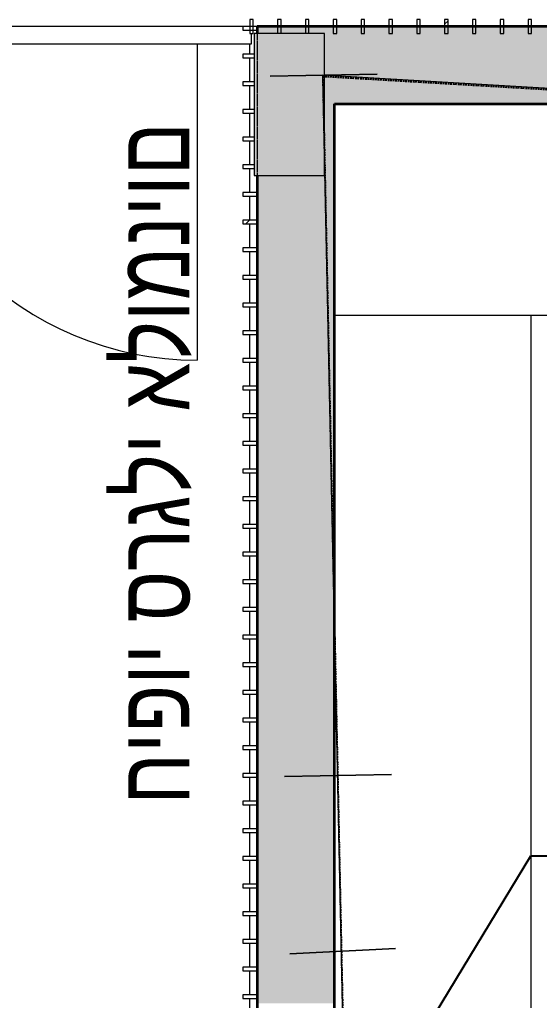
# Model space of a CAD drawing. Header units: centimetres. Extents: x 14435 to 32127, y -4289 to 2500.
# Drawn here: x 25837.7 to 25985.7, y -371.2 to -91.8 of the extents above; entities that cross this region are included whole.
import ezdxf
from ezdxf import colors
from ezdxf.entities.mleader import LeaderData, LeaderLine
from ezdxf.enums import TextEntityAlignment as Align
from ezdxf.math import Vec2, Vec3

# ---------------------------------------------------------------- set-up
doc = ezdxf.new("R2010")
doc.units = ezdxf.units.CM
doc.linetypes.add('Dash Tiny', pattern=[0.12, 0.06, -0.06])
doc.linetypes.add('Hidden', pattern=[0.714375, 0.47625, -0.238125])
for name, color, linetype, lineweight in [('A-DETL', 7, 'Continuous', 5), ('A-FLOR', 7, 'Continuous', 13), ('A-FLOR-HRAL', 7, 'Continuous', 5), ('A-GLAZ-CWMG', 7, 'Continuous', 5), ('A-WALL-PATT', 7, 'Continuous', 35), ('G-ANNO-TEXT', 7, 'Continuous', 5), ('I-WALL', 7, 'Continuous', 13)]:
    doc.layers.add(name, color=color, linetype=linetype, lineweight=lineweight)
doc.layers.add('BLACK', color=250, linetype='Continuous')
doc.layers.add('num of plumbing', color=250, linetype='Continuous')
for name, color, linetype, lineweight, true_color in [('PDF_0-BOUNDARY-BUILDING', 240, 'Continuous', 5, 0xff003f), ('PDF_C1660_0_1', 3, 'Continuous', 5, 0x00ff00), ('מפת מדידה_dwg', 8, 'Continuous', 5, 0x767676)]:
    doc.layers.add(name, color=color, linetype=linetype, lineweight=lineweight, true_color=true_color)
doc.styles.add('Arial_10', font='arial.ttf', dxfattribs={"width": 0.8, "height": 20})

# ---------------------------------------------------------------- blocks, each defined once
blk = doc.blocks.new('Rectangular Mullion - פרופיל מרובע 4_1-1033995-קרקע פיתוח')
at = {"layer": 'A-GLAZ-CWMG', "lineweight": 13}
for p, q in [((-1, 2), (0, 2)), ((-1, -2), (-1, 2)), ((0, 2), (0, -2)), ((0, -2), (-1, -2))]:
    blk.add_line(p, q, dxfattribs=at)
blk = doc.blocks.new('Rectangular Mullion - פרופיל מרובע 4_1-V59-קרקע פיתוח')
at = {"layer": 'A-GLAZ-CWMG', "lineweight": 13}
for p, q in [((-0.5, 2), (0.5, 2)), ((-0.5, -2), (-0.5, 2)), ((0.5, 2), (0.5, -2)), ((0.5, -2), (-0.5, -2))]:
    blk.add_line(p, q, dxfattribs=at)
blk = doc.blocks.new('Rectangular Mullion - פרופיל מרובע 4_1-V60-קרקע פיתוח')
at = {"layer": 'A-GLAZ-CWMG', "lineweight": 13}
for p, q in [((-0.5, 2), (0.5, 2)), ((-0.5, -2), (-0.5, 2)), ((0.5, 2), (0.5, -2)), ((0.5, -2), (-0.5, -2))]:
    blk.add_line(p, q, dxfattribs=at)
blk = doc.blocks.new('Rectangular Mullion - פרופיל מרובע 4_1-V61-קרקע פיתוח')
at = {"layer": 'A-GLAZ-CWMG', "true_color": 0x008000}
h = blk.add_hatch(dxfattribs=at)
h.set_pattern_fill('FP_24', color=96, style=0, pattern_type=2)
h.set_pattern_definition([(45, (1890.543, 581.602), (-25.1447, 25.1447), []), (45, (1928.643, 581.602), (-25.1447, 25.1447), [])])
h.paths.add_polyline_path([(-0.5, -2), (-0.5, 2), (0.5, 2), (0.5, -2)], flags=0)
at = {"layer": 'A-GLAZ-CWMG', "lineweight": 13}
for p, q in [((-0.5, 2), (0.5, 2)), ((-0.5, -2), (-0.5, 2)), ((0.5, 2), (0.5, -2)), ((0.5, -2), (-0.5, -2))]:
    blk.add_line(p, q, dxfattribs=at)
blk = doc.blocks.new('Rectangular Mullion - פרופיל מרובע 4_1-V62-קרקע פיתוח')
at = {"layer": 'A-GLAZ-CWMG', "lineweight": 13}
for p, q in [((-0.5, 2), (0.5, 2)), ((-0.5, -2), (-0.5, 2)), ((0.5, 2), (0.5, -2)), ((0.5, -2), (-0.5, -2))]:
    blk.add_line(p, q, dxfattribs=at)
blk = doc.blocks.new('Rectangular Mullion - פרופיל מרובע 4_1-V63-קרקע פיתוח')
at = {"layer": 'A-GLAZ-CWMG', "lineweight": 13}
for p, q in [((-0.5, 2), (0.5, 2)), ((-0.5, -2), (-0.5, 2)), ((0.5, 2), (0.5, -2)), ((0.5, -2), (-0.5, -2))]:
    blk.add_line(p, q, dxfattribs=at)
blk = doc.blocks.new('Rectangular Mullion - פרופיל מרובע 4_1-V64-קרקע פיתוח')
at = {"layer": 'A-GLAZ-CWMG', "lineweight": 13}
for p, q in [((-0.5, 2), (0.5, 2)), ((-0.5, -2), (-0.5, 2)), ((0.5, 2), (0.5, -2)), ((0.5, -2), (-0.5, -2))]:
    blk.add_line(p, q, dxfattribs=at)
blk = doc.blocks.new('Rectangular Mullion - פרופיל מרובע 4_1-V65-קרקע פיתוח')
at = {"layer": 'A-GLAZ-CWMG', "lineweight": 13}
for p, q in [((-0.5, 2), (0.5, 2)), ((-0.5, -2), (-0.5, 2)), ((0.5, 2), (0.5, -2)), ((0.5, -2), (-0.5, -2))]:
    blk.add_line(p, q, dxfattribs=at)
blk = doc.blocks.new('Rectangular Mullion - פרופיל מרובע 4_1-V66-קרקע פיתוח')
at = {"layer": 'A-GLAZ-CWMG', "true_color": 0x008000}
h = blk.add_hatch(dxfattribs=at)
h.set_pattern_fill('FP_25', color=96, style=0, pattern_type=2)
h.set_pattern_definition([(45, (1851.14, 581.602), (-25.1447, 25.1447), []), (45, (1889.24, 581.602), (-25.1447, 25.1447), [])])
h.paths.add_polyline_path([(-0.5, -2), (-0.5, 2), (0.5, 2), (0.5, -2)], flags=0)
at = {"layer": 'A-GLAZ-CWMG', "lineweight": 13}
for p, q in [((-0.5, 2), (0.5, 2)), ((-0.5, -2), (-0.5, 2)), ((0.5, 2), (0.5, -2)), ((0.5, -2), (-0.5, -2))]:
    blk.add_line(p, q, dxfattribs=at)
blk = doc.blocks.new('Rectangular Mullion - פרופיל מרובע 4_1-V67-קרקע פיתוח')
at = {"layer": 'A-GLAZ-CWMG', "lineweight": 13}
for p, q in [((-0.5, 2), (0.5, 2)), ((-0.5, -2), (-0.5, 2)), ((0.5, 2), (0.5, -2)), ((0.5, -2), (-0.5, -2))]:
    blk.add_line(p, q, dxfattribs=at)
blk = doc.blocks.new('Rectangular Mullion - פרופיל מרובע 4_1-V68-קרקע פיתוח')
at = {"layer": 'A-GLAZ-CWMG', "lineweight": 13}
for p, q in [((-0.5, 2), (0.5, 2)), ((-0.5, -2), (-0.5, 2)), ((0.5, 2), (0.5, -2)), ((0.5, -2), (-0.5, -2))]:
    blk.add_line(p, q, dxfattribs=at)
blk = doc.blocks.new('Rectangular Mullion - פרופיל מרובע 4_1-V69-קרקע פיתוח')
at = {"layer": 'A-GLAZ-CWMG', "lineweight": 13}
for p, q in [((-0.5, 2), (0.5, 2)), ((-0.5, -2), (-0.5, 2)), ((0.5, 2), (0.5, -2)), ((0.5, -2), (-0.5, -2))]:
    blk.add_line(p, q, dxfattribs=at)
blk = doc.blocks.new('Rectangular Mullion - פרופיל מרובע 4_1-V70-קרקע פיתוח')
at = {"layer": 'A-GLAZ-CWMG', "lineweight": 13}
for p, q in [((-0.5, 2), (0.5, 2)), ((-0.5, -2), (-0.5, 2)), ((0.5, 2), (0.5, -2)), ((0.5, -2), (-0.5, -2))]:
    blk.add_line(p, q, dxfattribs=at)
blk = doc.blocks.new('Rectangular Mullion - פרופיל מרובע 4_1-V71-קרקע פיתוח')
at = {"layer": 'A-GLAZ-CWMG', "lineweight": 13}
for p, q in [((-0.5, 2), (0.5, 2)), ((-0.5, -2), (-0.5, 2)), ((0.5, 2), (0.5, -2)), ((0.5, -2), (-0.5, -2))]:
    blk.add_line(p, q, dxfattribs=at)
blk = doc.blocks.new('Rectangular Mullion - פרופיל מרובע 4_1-V72-קרקע פיתוח')
at = {"layer": 'A-GLAZ-CWMG', "lineweight": 13}
for p, q in [((-0.5, 2), (0.5, 2)), ((-0.5, -2), (-0.5, 2)), ((0.5, 2), (0.5, -2)), ((0.5, -2), (-0.5, -2))]:
    blk.add_line(p, q, dxfattribs=at)
blk = doc.blocks.new('Rectangular Mullion - פרופיל מרובע 4_1-V73-קרקע פיתוח')
at = {"layer": 'A-GLAZ-CWMG', "lineweight": 13}
for p, q in [((-0.5, 2), (0.5, 2)), ((-0.5, -2), (-0.5, 2)), ((0.5, 2), (0.5, -2)), ((0.5, -2), (-0.5, -2))]:
    blk.add_line(p, q, dxfattribs=at)
blk = doc.blocks.new('Rectangular Mullion - פרופיל מרובע 4_1-V74-קרקע פיתוח')
at = {"layer": 'A-GLAZ-CWMG', "true_color": 0x008000}
h = blk.add_hatch(dxfattribs=at)
h.set_pattern_fill('FP_26', color=96, style=0, pattern_type=2)
h.set_pattern_definition([(45, (1788.092, 581.602), (-25.1447, 25.1447), []), (45, (1826.192, 581.602), (-25.1447, 25.1447), [])])
h.paths.add_polyline_path([(-0.5, -2), (-0.5, 2), (0.5, 2), (0.5, -2)], flags=0)
at = {"layer": 'A-GLAZ-CWMG', "lineweight": 13}
for p, q in [((-0.5, 2), (0.5, 2)), ((-0.5, -2), (-0.5, 2)), ((0.5, 2), (0.5, -2)), ((0.5, -2), (-0.5, -2))]:
    blk.add_line(p, q, dxfattribs=at)
blk = doc.blocks.new('Rectangular Mullion - פרופיל מרובע 4_1-V75-קרקע פיתוח')
at = {"layer": 'A-GLAZ-CWMG', "lineweight": 13}
for p, q in [((-0.5, 2), (0.5, 2)), ((-0.5, -2), (-0.5, 2)), ((0.5, 2), (0.5, -2)), ((0.5, -2), (-0.5, -2))]:
    blk.add_line(p, q, dxfattribs=at)
blk = doc.blocks.new('Rectangular Mullion - פרופיל מרובע 4_1-V76-קרקע פיתוח')
at = {"layer": 'A-GLAZ-CWMG', "lineweight": 13}
for p, q in [((-0.5, 2), (0.5, 2)), ((-0.5, -2), (-0.5, 2)), ((0.5, 2), (0.5, -2)), ((0.5, -2), (-0.5, -2))]:
    blk.add_line(p, q, dxfattribs=at)
blk = doc.blocks.new('Rectangular Mullion - פרופיל מרובע 4_1-V77-קרקע פיתוח')
at = {"layer": 'A-GLAZ-CWMG', "lineweight": 13}
for p, q in [((-0.5, 2), (0.5, 2)), ((-0.5, -2), (-0.5, 2)), ((0.5, 2), (0.5, -2)), ((0.5, -2), (-0.5, -2))]:
    blk.add_line(p, q, dxfattribs=at)
blk = doc.blocks.new('Rectangular Mullion - פרופיל מרובע 4_1-V78-קרקע פיתוח')
at = {"layer": 'A-GLAZ-CWMG', "lineweight": 13}
for p, q in [((-0.5, 2), (0.5, 2)), ((-0.5, -2), (-0.5, 2)), ((0.5, 2), (0.5, -2)), ((0.5, -2), (-0.5, -2))]:
    blk.add_line(p, q, dxfattribs=at)
blk = doc.blocks.new('Rectangular Mullion - פרופיל מרובע 4_1-V79-קרקע פיתוח')
at = {"layer": 'A-GLAZ-CWMG', "true_color": 0x008000}
h = blk.add_hatch(dxfattribs=at)
h.set_pattern_fill('FP_27', color=96, style=0, pattern_type=2)
h.set_pattern_definition([(45, (1748.688, 581.602), (-25.1447, 25.1447), []), (45, (1786.788, 581.602), (-25.1447, 25.1447), [])])
h.paths.add_polyline_path([(-0.5, -2), (-0.5, 2), (0.5, 2), (0.5, -2)], flags=0)
at = {"layer": 'A-GLAZ-CWMG', "lineweight": 13}
for p, q in [((-0.5, 2), (0.5, 2)), ((-0.5, -2), (-0.5, 2)), ((0.5, 2), (0.5, -2)), ((0.5, -2), (-0.5, -2))]:
    blk.add_line(p, q, dxfattribs=at)
blk = doc.blocks.new('Rectangular Mullion - פרופיל מרובע 4_1-V80-קרקע פיתוח')
at = {"layer": 'A-GLAZ-CWMG', "lineweight": 13}
for p, q in [((-0.5, 2), (0.5, 2)), ((-0.5, -2), (-0.5, 2)), ((0.5, 2), (0.5, -2)), ((0.5, -2), (-0.5, -2))]:
    blk.add_line(p, q, dxfattribs=at)
blk = doc.blocks.new('Rectangular Mullion - פרופיל מרובע 4_1-V81-קרקע פיתוח')
at = {"layer": 'A-GLAZ-CWMG', "lineweight": 13}
for p, q in [((-0.5, 2), (0.5, 2)), ((-0.5, -2), (-0.5, 2)), ((0.5, 2), (0.5, -2)), ((0.5, -2), (-0.5, -2))]:
    blk.add_line(p, q, dxfattribs=at)
blk = doc.blocks.new('Rectangular Mullion - פרופיל מרובע 4_1-V82-קרקע פיתוח')
at = {"layer": 'A-GLAZ-CWMG', "lineweight": 13}
for p, q in [((-0.5, 2), (0.5, 2)), ((-0.5, -2), (-0.5, 2)), ((0.5, 2), (0.5, -2)), ((0.5, -2), (-0.5, -2))]:
    blk.add_line(p, q, dxfattribs=at)
blk = doc.blocks.new('Rectangular Mullion - פרופיל מרובע 4_1-V83-קרקע פיתוח')
at = {"layer": 'A-GLAZ-CWMG', "lineweight": 13}
for p, q in [((-0.5, 2), (0.5, 2)), ((-0.5, -2), (-0.5, 2)), ((0.5, 2), (0.5, -2)), ((0.5, -2), (-0.5, -2))]:
    blk.add_line(p, q, dxfattribs=at)
blk = doc.blocks.new('Rectangular Mullion - פרופיל מרובע 4_1-V84-קרקע פיתוח')
at = {"layer": 'A-GLAZ-CWMG', "lineweight": 13}
for p, q in [((-0.5, 2), (0.5, 2)), ((-0.5, -2), (-0.5, 2)), ((0.5, 2), (0.5, -2)), ((0.5, -2), (-0.5, -2))]:
    blk.add_line(p, q, dxfattribs=at)
blk = doc.blocks.new('Rectangular Mullion - פרופיל מרובע 4_1-V85-קרקע פיתוח')
at = {"layer": 'A-GLAZ-CWMG', "true_color": 0x008000}
h = blk.add_hatch(dxfattribs=at)
h.set_pattern_fill('FP_28', color=96, style=0, pattern_type=2)
h.set_pattern_definition([(45, (1701.403, 581.602), (-25.1447, 25.1447), []), (45, (1739.503, 581.602), (-25.1447, 25.1447), [])])
h.paths.add_polyline_path([(-0.5, -2), (-0.5, 2), (0.5, 2), (0.5, -2)], flags=0)
at = {"layer": 'A-GLAZ-CWMG', "lineweight": 13}
for p, q in [((-0.5, 2), (0.5, 2)), ((-0.5, -2), (-0.5, 2)), ((0.5, 2), (0.5, -2)), ((0.5, -2), (-0.5, -2))]:
    blk.add_line(p, q, dxfattribs=at)
blk = doc.blocks.new('Rectangular Mullion - פרופיל מרובע 4_1-V86-קרקע פיתוח')
at = {"layer": 'A-GLAZ-CWMG', "lineweight": 13}
for p, q in [((-0.5, 2), (0.5, 2)), ((-0.5, -2), (-0.5, 2)), ((0.5, 2), (0.5, -2)), ((0.5, -2), (-0.5, -2))]:
    blk.add_line(p, q, dxfattribs=at)
blk = doc.blocks.new('Rectangular Mullion - פרופיל מרובע 4_1-V87-קרקע פיתוח')
at = {"layer": 'A-GLAZ-CWMG', "true_color": 0x008000}
h = blk.add_hatch(dxfattribs=at)
h.set_pattern_fill('FP_29', color=96, style=0, pattern_type=2)
h.set_pattern_definition([(45, (1685.64, 581.602), (-25.1447, 25.1447), []), (45, (1723.74, 581.602), (-25.1447, 25.1447), [])])
h.paths.add_polyline_path([(-0.5, -2), (-0.5, 2), (0.5, 2), (0.5, -2)], flags=0)
at = {"layer": 'A-GLAZ-CWMG', "lineweight": 13}
for p, q in [((-0.5, 2), (0.5, 2)), ((-0.5, -2), (-0.5, 2)), ((0.5, 2), (0.5, -2)), ((0.5, -2), (-0.5, -2))]:
    blk.add_line(p, q, dxfattribs=at)
blk = doc.blocks.new('Rectangular Mullion - פרופיל מרובע 4_1-V88-קרקע פיתוח')
at = {"layer": 'A-GLAZ-CWMG', "lineweight": 13}
for p, q in [((-0.5, 2), (0.5, 2)), ((-0.5, -2), (-0.5, 2)), ((0.5, 2), (0.5, -2)), ((0.5, -2), (-0.5, -2))]:
    blk.add_line(p, q, dxfattribs=at)
blk = doc.blocks.new('Rectangular Mullion - פרופיל מרובע 4_1-V89-קרקע פיתוח')
at = {"layer": 'A-GLAZ-CWMG', "lineweight": 13}
for p, q in [((-0.5, -2), (-0.5, 1.3)), ((0.5, 1.3), (0.5, -2)), ((0.5, -2), (-0.5, -2))]:
    blk.add_line(p, q, dxfattribs=at)
blk = doc.blocks.new('Rectangular Mullion - פרופיל מרובע 4_1-V90-קרקע פיתוח')
at = {"layer": 'A-GLAZ-CWMG', "lineweight": 13}
for p, q in [((-0.5, -2), (-0.5, 1.3)), ((0.5, 1.3), (0.5, -2)), ((0.5, -2), (-0.5, -2))]:
    blk.add_line(p, q, dxfattribs=at)
blk = doc.blocks.new('Rectangular Mullion - פרופיל מרובע 4_1-V91-קרקע פיתוח')
at = {"layer": 'A-GLAZ-CWMG', "lineweight": 13}
for p, q in [((-0.5, -2), (-0.5, 1.3)), ((0.5, 1.3), (0.5, -2)), ((0.5, -2), (-0.5, -2))]:
    blk.add_line(p, q, dxfattribs=at)
blk = doc.blocks.new('Rectangular Mullion - פרופיל מרובע 4_1-V92-קרקע פיתוח')
at = {"layer": 'A-GLAZ-CWMG', "lineweight": 13}
for p, q in [((-0.5, -2), (-0.5, 1.3)), ((0.5, 1.3), (0.5, -2)), ((0.5, -2), (-0.5, -2))]:
    blk.add_line(p, q, dxfattribs=at)
blk = doc.blocks.new('Rectangular Mullion - פרופיל מרובע 4_1-V93-קרקע פיתוח')
at = {"layer": 'A-GLAZ-CWMG', "true_color": 0x008000}
h = blk.add_hatch(dxfattribs=at)
h.set_pattern_fill('FP_30', color=96, style=0, pattern_type=2)
h.set_pattern_definition([(45, (1638.356, 581.602), (-25.1447, 25.1447), []), (45, (1676.456, 581.602), (-25.1447, 25.1447), [])])
h.paths.add_polyline_path([(-0.5, -1.8), (-0.5, 1.3), (0.5, 1.3), (0.5, -2), (-0.5, -2)], flags=0)
at = {"layer": 'A-GLAZ-CWMG', "lineweight": 13}
for p, q in [((-0.5, -2), (-0.5, 1.3)), ((0.5, 1.3), (0.5, -2)), ((0.5, -2), (-0.5, -2))]:
    blk.add_line(p, q, dxfattribs=at)
blk = doc.blocks.new('Rectangular Mullion - פרופיל מרובע 4_1-963539-קרקע פיתוח')
at = {"layer": 'A-GLAZ-CWMG', "lineweight": 13}
for p, q in [((0, 2), (-1, 2)), ((-1, 2), (-1, -2)), ((0, -2), (0, 2)), ((-1, -2), (0, -2))]:
    blk.add_line(p, q, dxfattribs=at)
blk = doc.blocks.new('Rectangular Mullion - פרופיל מרובע 4_1-963509-קרקע פיתוח')
at = {"layer": 'A-GLAZ-CWMG', "true_color": 0x008000}
h = blk.add_hatch(dxfattribs=at)
h.set_pattern_fill('FP_31', color=96, style=0, pattern_type=2)
h.set_pattern_definition([(315, (573.178, -1629.976), (25.1447, 25.1447), []), (315, (573.178, -1668.076), (25.1447, 25.1447), [])])
h.paths.add_polyline_path([(0.5, 0), (0.5, -2), (-0.5, -2), (-0.5, 0)], flags=0)
at = {"layer": 'A-GLAZ-CWMG', "lineweight": 13}
for p, q in [((-0.5, -2), (-0.5, 2)), ((0.5, 2), (0.5, -2)), ((0.5, -2), (-0.5, -2))]:
    blk.add_line(p, q, dxfattribs=at)
blk = doc.blocks.new('Rectangular Mullion - פרופיל מרובע 4_1-V94-קרקע פיתוח')
at = {"layer": 'A-GLAZ-CWMG', "lineweight": 13}
for p, q in [((-0.5, -2), (-0.5, 2)), ((0.5, 2), (0.5, -2)), ((0.5, -2), (-0.5, -2))]:
    blk.add_line(p, q, dxfattribs=at)
blk = doc.blocks.new('Rectangular Mullion - פרופיל מרובע 4_1-V95-קרקע פיתוח')
at = {"layer": 'A-GLAZ-CWMG', "lineweight": 13}
for p, q in [((-0.5, 2), (0.5, 2)), ((-0.5, -2), (-0.5, 2)), ((0.5, 2), (0.5, -2)), ((0.5, -2), (-0.5, -2))]:
    blk.add_line(p, q, dxfattribs=at)
blk = doc.blocks.new('Rectangular Mullion - פרופיל מרובע 4_1-V96-קרקע פיתוח')
at = {"layer": 'A-GLAZ-CWMG', "lineweight": 13}
for p, q in [((-0.5, 2), (0.5, 2)), ((-0.5, -2), (-0.5, 2)), ((0.5, 2), (0.5, -2)), ((0.5, -2), (-0.5, -2))]:
    blk.add_line(p, q, dxfattribs=at)
blk = doc.blocks.new('Rectangular Mullion - פרופיל מרובע 4_1-V97-קרקע פיתוח')
at = {"layer": 'A-GLAZ-CWMG', "lineweight": 13}
for p, q in [((-0.5, 2), (0.5, 2)), ((-0.5, -2), (-0.5, 2)), ((0.5, 2), (0.5, -2)), ((0.5, -2), (-0.5, -2))]:
    blk.add_line(p, q, dxfattribs=at)
blk = doc.blocks.new('Rectangular Mullion - פרופיל מרובע 4_1-V98-קרקע פיתוח')
at = {"layer": 'A-GLAZ-CWMG', "lineweight": 13}
for p, q in [((-0.5, 2), (0.5, 2)), ((-0.5, -2), (-0.5, 2)), ((0.5, 2), (0.5, -2)), ((0.5, -2), (-0.5, -2))]:
    blk.add_line(p, q, dxfattribs=at)
blk = doc.blocks.new('Rectangular Mullion - פרופיל מרובע 4_1-V99-קרקע פיתוח')
at = {"layer": 'A-GLAZ-CWMG', "true_color": 0x008000}
h = blk.add_hatch(dxfattribs=at)
h.set_pattern_fill('FP_32', color=96, style=0, pattern_type=2)
h.set_pattern_definition([(315, (525.63, -1629.976), (25.1447, 25.1447), []), (315, (525.63, -1668.076), (25.1447, 25.1447), [])])
h.paths.add_polyline_path([(0.5, 0), (0.5, -2), (-0.5, -2), (-0.5, 0)], flags=0)
at = {"layer": 'A-GLAZ-CWMG', "lineweight": 13}
for p, q in [((-0.5, 2), (0.5, 2)), ((-0.5, -2), (-0.5, 2)), ((0.5, 2), (0.5, -2)), ((0.5, -2), (-0.5, -2))]:
    blk.add_line(p, q, dxfattribs=at)
blk = doc.blocks.new('Rectangular Mullion - פרופיל מרובע 4_1-V100-קרקע פיתוח')
at = {"layer": 'A-GLAZ-CWMG', "lineweight": 13}
for p, q in [((-0.5, 2), (0.5, 2)), ((-0.5, -2), (-0.5, 2)), ((0.5, 2), (0.5, -2)), ((0.5, -2), (-0.5, -2))]:
    blk.add_line(p, q, dxfattribs=at)
blk = doc.blocks.new('Rectangular Mullion - פרופיל מרובע 4_1-V101-קרקע פיתוח')
at = {"layer": 'A-GLAZ-CWMG', "true_color": 0x008000}
h = blk.add_hatch(dxfattribs=at)
h.set_pattern_fill('FP_33', color=96, style=0, pattern_type=2)
h.set_pattern_definition([(315, (509.78, -1629.976), (25.1447, 25.1447), []), (315, (509.78, -1668.076), (25.1447, 25.1447), [])])
h.paths.add_polyline_path([(0.5, 0), (0.5, -2), (-0.5, -2), (-0.5, 0)], flags=0)
at = {"layer": 'A-GLAZ-CWMG', "lineweight": 13}
for p, q in [((-0.5, 2), (0.5, 2)), ((-0.5, -2), (-0.5, 2)), ((0.5, 2), (0.5, -2)), ((0.5, -2), (-0.5, -2))]:
    blk.add_line(p, q, dxfattribs=at)
blk = doc.blocks.new('Rectangular Mullion - פרופיל מרובע 4_1-V102-קרקע פיתוח')
at = {"layer": 'A-GLAZ-CWMG', "lineweight": 13}
for p, q in [((-0.5, 2), (0.5, 2)), ((-0.5, -2), (-0.5, 2)), ((0.5, 2), (0.5, -2)), ((0.5, -2), (-0.5, -2))]:
    blk.add_line(p, q, dxfattribs=at)
blk = doc.blocks.new('Top Rail Type - Top Rail_Internal_-1047446-קרקע פיתוח')
at = {"layer": 'A-FLOR-HRAL'}
for p, q in [((-583.6, -1629.98), (-851.16, -1629.98)), ((-581.16, -1631.98), (-581.16, -1634.98)), ((-581.16, -1634.98), (-851.05, -1634.98))]:
    blk.add_line(p, q, dxfattribs=at)
blk = doc.blocks.new('מפת מדידה_dwg-896485-קרקע פיתוח')
at = {"layer": 'PDF_0-BOUNDARY-BUILDING', "color": 231, "true_color": 0xffaabf, "flags": 128}
for points in [[(31120.59, 25304.28), (31149.16, 25293.7)], [(31080.38, 25106.41), (31051.81, 25116.99)], [(31063.45, 25059.85), (31034.88, 25069.37)]]:
    blk.add_lwpolyline(points, close=True, dxfattribs=at)
at = {"layer": 'PDF_C1660_0_1', "color": 9, "lineweight": 13, "true_color": 0xe1aab7, "flags": 128}
blk.add_lwpolyline([(31975.06, 24912.77), (32581.2, 24734.11), (32150.39, 23274.85), (31652.01, 23486.75), (31211.2, 23679.28), (30771.44, 23876.01), (30636.11, 23938.15), (31134.72, 25299.11), (31975.07, 24912.79)], dxfattribs=at)
blk = doc.blocks.new('pituah')
at = {"layer": 'A-WALL-PATT', "lineweight": 13, "true_color": 0xc7c8ca}
blk.add_hatch(color=9, dxfattribs=at).paths.add_polyline_path([(58637.96, -11456.98), (58649.61, -11456.98), (58649.61, -11178.78), (58627.61, -11178.78), (58627.61, -11180.78), (58646.76, -11180.78), (58646.76, -11221.15), (58627.61, -11221.15), (58627.61, -11456.98)], flags=0)
h = blk.add_hatch(color=9, dxfattribs=at)
h.paths.add_polyline_path([(58882.14, -11200.78), (58887.14, -11200.78), (58887.14, -11178.78), (58649.61, -11178.78), (58649.61, -11200.78), (58860.13, -11200.78)], flags=0)
h.paths.add_polyline_path([(58737.14, -11198.78), (58735.63, -11198.52), (58734.64, -11198.11), (58733.46, -11197.13), (58732.81, -11196.28), (58732.28, -11194.84), (58732.18, -11193.47), (58732.31, -11192.48), (58733.03, -11190.99), (58733.67, -11190.19), (58735.01, -11189.29), (58736.04, -11188.92), (58737.14, -11188.78), (58738.64, -11189.04), (58739.74, -11189.53), (58740.82, -11190.43), (58741.62, -11191.65), (58741.99, -11192.68), (58742.14, -11193.78), (58741.97, -11195.07), (58741.24, -11196.57), (58740.48, -11197.46), (58739.26, -11198.26), (58738.24, -11198.63), (58737.74, -11198.7)], flags=0)
h.paths.add_polyline_path([(58737.14, -11198.03), (58738.64, -11197.72), (58739.45, -11197.31), (58740.14, -11196.78), (58740.82, -11195.9), (58741.24, -11194.88), (58741.39, -11193.78), (58741.16, -11192.48), (58740.82, -11191.65), (58740.14, -11190.77), (58738.98, -11189.98), (58738.2, -11189.67), (58737.86, -11189.67), (58738.43, -11189.99), (58738.64, -11190.15), (58738.98, -11190.59), (58739.19, -11191.1), (58739.26, -11191.65), (58739.19, -11192.2), (58738.98, -11192.72), (58738.64, -11193.16), (58738.2, -11193.49), (58737.69, -11193.71), (58736.59, -11193.85), (58736.07, -11194.06), (58735.63, -11194.4), (58735.28, -11194.88), (58735.08, -11195.35), (58735.01, -11195.9), (58735.22, -11196.78), (58735.3, -11196.97), (58735.84, -11197.57), (58736.41, -11197.88), (58736.59, -11197.96)], flags=0)
at = {"layer": 'A-WALL-PATT', "lineweight": 13, "true_color": 0x636466}
h = blk.add_hatch(color=251, dxfattribs=at)
h.paths.add_polyline_path([(59352.72, -12628.27), (59367.64, -12628.27), (59367.64, -12545.55), (59346.76, -12545.55), (59346.76, -12628.27), (59351.78, -12628.27)], flags=0)
h.paths.add_polyline_path([(58657.74, -12627.62), (58668.74, -12627.62), (58668.74, -12580.05), (58646.74, -12580.05), (58646.74, -12627.62)], flags=0)
h.paths.add_polyline_path([(59913.83, -12487.06), (59924.36, -12487.06), (59924.36, -12465.77), (59884.36, -12465.77), (59884.36, -12487.06), (59912.08, -12487.06)], flags=0)
h.paths.add_polyline_path([(60225.49, -12336.77), (60255.33, -12336.77), (60255.33, -12296.77), (60225.49, -12296.77), (60225.49, -12314.77)], flags=0)
h.paths.add_polyline_path([(59902.83, -12336.77), (59942.83, -12336.77), (59942.83, -12314.77), (59902.83, -12314.77), (59902.83, -12324.77)], flags=0)
h.paths.add_polyline_path([(58711.76, -12112.7), (58714.27, -12112.7), (58714.27, -12090.7), (58646.74, -12090.7), (58646.74, -12112.7), (58668.74, -12112.7)], flags=0)
h.paths.add_polyline_path([(58649.61, -11754.78), (58649.61, -11714.78), (58627.61, -11714.78), (58627.61, -11754.78)], flags=0)
h.paths.add_polyline_path([(60225.49, -11563.17), (60255.49, -11563.17), (60255.49, -11510.78), (60225.49, -11510.78), (60225.49, -11540.78)], flags=0)
h.paths.add_polyline_path([(59532.71, -11540.78), (59620.54, -11540.78), (59620.54, -11510.78), (59532.71, -11510.78), (59532.71, -11539.78)], flags=0)
h.paths.add_polyline_path([(59254.45, -11540.78), (59254.45, -11494.78), (59224.45, -11494.78), (59224.45, -11540.78), (59249.39, -11540.78)], flags=0)
h.paths.add_polyline_path([(58637.96, -11221.15), (58646.76, -11221.15), (58646.76, -11180.78), (58626.76, -11180.78), (58626.76, -11221.15), (58627.61, -11221.15)], flags=0)
at = {"layer": 'A-DETL', "linetype": 'Dash Tiny'}
for p, q in [((59254.45, -11178.78), (58627.61, -11178.78)), ((58627.61, -11178.78), (58627.61, -11754.78))]:
    blk.add_line(p, q, dxfattribs=at)
at = {"layer": 'A-DETL'}
for p, q in [((58646.76, -11180.78), (58626.76, -11180.78)), ((58626.76, -11180.78), (58626.76, -11221.15)), ((58646.76, -11221.15), (58646.76, -11180.78)), ((58626.76, -11221.15), (58646.76, -11221.15)), ((58649.61, -11456.98), (58649.61, -11260.98)), ((58649.61, -11260.98), (58886.14, -11260.98)), ((58705.52, -11260.98), (58705.52, -11520.98))]:
    blk.add_line(p, q, dxfattribs=at)
at = {"layer": 'A-DETL', "color": 9, "true_color": 0xc0c0c0}
for q in [(58520.46, -11183.78), (58610.46, -11273.78)]:
    blk.add_line((58610.46, -11183.78), q, dxfattribs=at)
at = {"layer": 'A-DETL', "color": 1, "linetype": 'Hidden', "lineweight": 25, "true_color": 0xff0000}
for p, q in [((58646.27, -11193), (58676.96, -12642.34)), ((59569.5, -11247.02), (58646.27, -11193))]:
    blk.add_line(p, q, dxfattribs=at)
at = {"layer": 'A-DETL', "color": 9, "true_color": 0xc0c0c0}
blk.add_arc((58610.46, -11183.78), 90, 180, 270, dxfattribs=at)
at = {"layer": 'A-FLOR'}
for p, q in [((58627.46, -11178.78), (58627.61, -11178.78)), ((58625.46, -11186.66), (58625.46, -11183.78)), ((58625.46, -11194.54), (58625.46, -11187.66)), ((58625.46, -11202.42), (58625.46, -11195.54)), ((58625.46, -11210.3), (58625.46, -11203.42)), ((58625.46, -11218.18), (58625.46, -11211.3)), ((58625.46, -11226.06), (58625.46, -11219.18)), ((58625.46, -11233.94), (58625.46, -11227.06)), ((58625.46, -11241.83), (58625.46, -11234.94)), ((58625.46, -11249.71), (58625.46, -11242.83)), ((58625.46, -11257.59), (58625.46, -11250.71)), ((58625.46, -11265.47), (58625.46, -11258.59)), ((58625.46, -11273.35), (58625.46, -11266.47)), ((58625.46, -11281.23), (58625.46, -11274.35)), ((58625.46, -11289.11), (58625.46, -11282.23)), ((58625.46, -11296.99), (58625.46, -11290.11)), ((58625.46, -11304.87), (58625.46, -11297.99)), ((58625.46, -11312.75), (58625.46, -11305.87)), ((58625.46, -11320.63), (58625.46, -11313.75)), ((58625.46, -11328.51), (58625.46, -11321.63)), ((58625.46, -11336.4), (58625.46, -11329.51)), ((58625.46, -11344.28), (58625.46, -11337.4)), ((58625.46, -11352.16), (58625.46, -11345.28)), ((58625.46, -11360.04), (58625.46, -11353.16)), ((58625.46, -11367.92), (58625.46, -11361.04)), ((58625.46, -11375.8), (58625.46, -11368.92)), ((58625.46, -11383.68), (58625.46, -11376.8)), ((58625.46, -11391.56), (58625.46, -11384.68)), ((58625.46, -11399.44), (58625.46, -11392.56)), ((58625.46, -11407.32), (58625.46, -11400.44)), ((58625.46, -11415.2), (58625.46, -11408.32)), ((58625.46, -11423.08), (58625.46, -11416.2)), ((58625.46, -11430.97), (58625.46, -11424.08)), ((58625.46, -11438.85), (58625.46, -11431.97)), ((58625.46, -11446.73), (58625.46, -11439.85)), ((58625.46, -11454.61), (58625.46, -11447.73)), ((58625.46, -11462.49), (58625.46, -11455.61))]:
    blk.add_line(p, q, dxfattribs=at)
at = {"layer": 'I-WALL', "lineweight": 35}
for p, q in [((58627.61, -11178.78), (58627.61, -11180.78)), ((58994.45, -11178.78), (58627.61, -11178.78)), ((58649.61, -11522.9), (58649.61, -11200.78)), ((58649.61, -11200.78), (58882.14, -11200.78)), ((58627.61, -11221.15), (58627.61, -11553.9))]:
    blk.add_line(p, q, dxfattribs=at)
at = {"layer": 'A-FLOR-HRAL'}
blk.add_blockref('Top Rail Type - Top Rail_Internal_-1047446-קרקע פיתוח', (59207.07, -9548.8), dxfattribs=at)
at = {"layer": 'A-GLAZ-CWMG', "rotation": 180}
blk.add_blockref('Rectangular Mullion - פרופיל מרובע 4_1-963539-קרקע פיתוח', (58625.46, -11178.78), dxfattribs=at)
at = {"layer": 'A-GLAZ-CWMG', "extrusion": (0, 0, -1)}
for name, p, rotation in [('Rectangular Mullion - פרופיל מרובע 4_1-963509-קרקע פיתוח', (-58633.89, -11178.78), 180), ('Rectangular Mullion - פרופיל מרובע 4_1-V94-קרקע פיתוח', (-58641.81, -11178.78), 180), ('Rectangular Mullion - פרופיל מרובע 4_1-V95-קרקע פיתוח', (-58649.74, -11178.78), 180), ('Rectangular Mullion - פרופיל מרובע 4_1-V96-קרקע פיתוח', (-58657.66, -11178.78), 180), ('Rectangular Mullion - פרופיל מרובע 4_1-V97-קרקע פיתוח', (-58665.59, -11178.78), 180), ('Rectangular Mullion - פרופיל מרובע 4_1-V98-קרקע פיתוח', (-58673.51, -11178.78), 180), ('Rectangular Mullion - פרופיל מרובע 4_1-V99-קרקע פיתוח', (-58681.44, -11178.78), 180), ('Rectangular Mullion - פרופיל מרובע 4_1-V100-קרקע פיתוח', (-58689.36, -11178.78), 180), ('Rectangular Mullion - פרופיל מרובע 4_1-V101-קרקע פיתוח', (-58697.29, -11178.78), 180), ('Rectangular Mullion - פרופיל מרובע 4_1-V102-קרקע פיתוח', (-58705.21, -11178.78), 180), ('Rectangular Mullion - פרופיל מרובע 4_1-1033995-קרקע פיתוח', (-58625.46, -11178.78), 90.00000000000007), ('Rectangular Mullion - פרופיל מרובע 4_1-V93-קרקע פיתוח', (-58625.46, -11187.16), 90.00000000000007), ('Rectangular Mullion - פרופיל מרובע 4_1-V92-קרקע פיתוח', (-58625.46, -11195.04), 90.00000000000007), ('Rectangular Mullion - פרופיל מרובע 4_1-V91-קרקע פיתוח', (-58625.46, -11202.92), 90.00000000000007), ('Rectangular Mullion - פרופיל מרובע 4_1-V90-קרקע פיתוח', (-58625.46, -11210.8), 90.00000000000007), ('Rectangular Mullion - פרופיל מרובע 4_1-V89-קרקע פיתוח', (-58625.46, -11218.68), 90.00000000000007), ('Rectangular Mullion - פרופיל מרובע 4_1-V88-קרקע פיתוח', (-58625.46, -11226.56), 90.00000000000007), ('Rectangular Mullion - פרופיל מרובע 4_1-V87-קרקע פיתוח', (-58625.46, -11234.44), 90.00000000000007), ('Rectangular Mullion - פרופיל מרובע 4_1-V86-קרקע פיתוח', (-58625.46, -11242.33), 90.00000000000007), ('Rectangular Mullion - פרופיל מרובע 4_1-V85-קרקע פיתוח', (-58625.46, -11250.21), 90.00000000000007), ('Rectangular Mullion - פרופיל מרובע 4_1-V84-קרקע פיתוח', (-58625.46, -11258.09), 90.00000000000007), ('Rectangular Mullion - פרופיל מרובע 4_1-V83-קרקע פיתוח', (-58625.46, -11265.97), 90.00000000000007), ('Rectangular Mullion - פרופיל מרובע 4_1-V82-קרקע פיתוח', (-58625.46, -11273.85), 90.00000000000007), ('Rectangular Mullion - פרופיל מרובע 4_1-V81-קרקע פיתוח', (-58625.46, -11281.73), 90.00000000000007), ('Rectangular Mullion - פרופיל מרובע 4_1-V80-קרקע פיתוח', (-58625.46, -11289.61), 90.00000000000007), ('Rectangular Mullion - פרופיל מרובע 4_1-V79-קרקע פיתוח', (-58625.46, -11297.49), 90.00000000000007), ('Rectangular Mullion - פרופיל מרובע 4_1-V78-קרקע פיתוח', (-58625.46, -11305.37), 90.00000000000007), ('Rectangular Mullion - פרופיל מרובע 4_1-V77-קרקע פיתוח', (-58625.46, -11313.25), 90.00000000000007), ('Rectangular Mullion - פרופיל מרובע 4_1-V76-קרקע פיתוח', (-58625.46, -11321.13), 90.00000000000007), ('Rectangular Mullion - פרופיל מרובע 4_1-V75-קרקע פיתוח', (-58625.46, -11329.01), 90.00000000000007), ('Rectangular Mullion - פרופיל מרובע 4_1-V74-קרקע פיתוח', (-58625.46, -11336.9), 90.00000000000007), ('Rectangular Mullion - פרופיל מרובע 4_1-V73-קרקע פיתוח', (-58625.46, -11344.78), 90.00000000000007), ('Rectangular Mullion - פרופיל מרובע 4_1-V72-קרקע פיתוח', (-58625.46, -11352.66), 90.00000000000007), ('Rectangular Mullion - פרופיל מרובע 4_1-V71-קרקע פיתוח', (-58625.46, -11360.54), 90.00000000000007), ('Rectangular Mullion - פרופיל מרובע 4_1-V70-קרקע פיתוח', (-58625.46, -11368.42), 90.00000000000007), ('Rectangular Mullion - פרופיל מרובע 4_1-V69-קרקע פיתוח', (-58625.46, -11376.3), 90.00000000000007), ('Rectangular Mullion - פרופיל מרובע 4_1-V68-קרקע פיתוח', (-58625.46, -11384.18), 90.00000000000007), ('Rectangular Mullion - פרופיל מרובע 4_1-V67-קרקע פיתוח', (-58625.46, -11392.06), 90.00000000000007), ('Rectangular Mullion - פרופיל מרובע 4_1-V66-קרקע פיתוח', (-58625.46, -11399.94), 90.00000000000007), ('Rectangular Mullion - פרופיל מרובע 4_1-V65-קרקע פיתוח', (-58625.46, -11407.82), 90.00000000000007), ('Rectangular Mullion - פרופיל מרובע 4_1-V64-קרקע פיתוח', (-58625.46, -11415.7), 90.00000000000007), ('Rectangular Mullion - פרופיל מרובע 4_1-V63-קרקע פיתוח', (-58625.46, -11423.58), 90.00000000000007), ('Rectangular Mullion - פרופיל מרובע 4_1-V62-קרקע פיתוח', (-58625.46, -11431.47), 90.00000000000007), ('Rectangular Mullion - פרופיל מרובע 4_1-V61-קרקע פיתוח', (-58625.46, -11439.35), 90.00000000000007), ('Rectangular Mullion - פרופיל מרובע 4_1-V60-קרקע פיתוח', (-58625.46, -11447.23), 90.00000000000007), ('Rectangular Mullion - פרופיל מרובע 4_1-V59-קרקע פיתוח', (-58625.46, -11455.11), 90.00000000000007)]:
    blk.add_blockref(name, p, dxfattribs=dict(at, rotation=rotation))
at = {"layer": 'מפת מדידה_dwg', "color": 31, "true_color": 0xffbfaa, "rotation": 21.33280097992486}
blk.add_blockref('מפת מדידה_dwg-896485-קרקע פיתוח', (38848.27, -46084.56), dxfattribs=at)
at = {"layer": 'G-ANNO-TEXT', "insert": (58588.29, -11400.38), "char_height": 20, "width": 217.4177, "attachment_point": 1, "rotation": 90, "style": 'Arial_10'}
blk.add_mtext('חיפוי סרגלי אלומניום', dxfattribs=at)
blk = doc.blocks.new('_TagCircle - Metric')
at = {"color": 0, "linetype": 'ByBlock', "lineweight": -2, "transparency": 16777216}
blk.add_circle((0, 0), 4, dxfattribs=at)
at = {"color": 0, "transparency": 16777216}
blk.add_attdef('TAGNUMBER', text='', height=3, dxfattribs=at).set_placement((0, -1.5), align=Align.CENTER)

msp = doc.modelspace()

# ---------------------------------------------------------------- block references
msp.add_blockref('pituah', (-32722.21, 11084.93))

# ---------------------------------------------------------------- next in the draw order: texts
at = {"layer": 'G-ANNO-TEXT', "insert": (25866.08, -136.06), "char_height": 20, "width": 4.4895, "attachment_point": 1, "rotation": 90, "style": 'Arial_10'}
msp.add_mtext('\\fArial|b0|i0|c177|p34|;\\W.8; ', dxfattribs=at)

# ---------------------------------------------------------------- next in the draw order: leaders
at = {"layer": 'BLACK', "color": 1, "lineweight": 18}
ml = msp.add_multileader_mtext('Standard', dxfattribs=at)
ml.set_content('')
ml.set_leader_properties()
ml.build(insert=Vec2(0, 0))
ml.multileader.update_dxf_attribs({"text_right_attachment_type": 6, "dogleg_length": 0.36, "arrow_head_size": 30})
ctx = ml.context
ctx.base_point, ctx.char_height, ctx.arrow_head_size, ctx.landing_gap_size, ctx.plane_origin = Vec3(25413.52, -296.04), 0.18, 30, 0.09, Vec3(25390.97, -214.06)
ctx.right_attachment = 6
notes = []
notes.append((ctx, [(0, (1, 1, 0), (25549.69, -296.04), (-1, 0), 136.17, [(0, [(25910.93, -463.11)], 0, [])])]))
ctx.mtext, ml.multileader.dxf.content_type = None, 0
at = {"layer": 'num of plumbing', "lineweight": 13}
ml = msp.add_multileader_block('Standard', dxfattribs=at)
ml.set_content('_TagCircle - Metric', color=256, scale=5)
ml.set_attribute('TAGNUMBER', '3', width=0)
ml.set_leader_properties()
ml.build(insert=Vec2(0, 0))
ml.multileader.update_dxf_attribs({"text_right_attachment_type": 6, "dogleg_length": 0.36, "arrow_head_size": 15, "scale": 5})
ctx = ml.context
ctx.base_point, ctx.scale, ctx.char_height, ctx.arrow_head_size, ctx.landing_gap_size, ctx.plane_origin = Vec3(26116.84, -330.05), 5, 0.9, 15, 0.45, Vec3(25834.46, -295.68)
ctx.right_attachment = 6
notes.append((ctx, [(1, (1, 1, 0), (25983.31, -330.05), (1, 0), 133.53, [(0, [(25916.47, -440.39)], 0, [])])]))
ctx.block.insert = Vec3(26136.84, -330.05)
for ctx, leaders in notes:
    for number, flags, end, landing, length, lines in leaders:
        leader = LeaderData()
        leader.index, (leader.has_last_leader_line, leader.has_dogleg_vector, leader.attachment_direction) = number, flags
        leader.last_leader_point, leader.dogleg_vector, leader.dogleg_length = Vec3(end), Vec3(landing), length
        for number, points, colour, breaks in lines:
            line = LeaderLine()
            line.index, line.vertices, line.color, line.breaks = number, Vec3.list(points), colors.encode_raw_color(colour), breaks
            leader.lines.append(line)
        ctx.leaders.append(leader)

doc.saveas('drawing.dxf')
